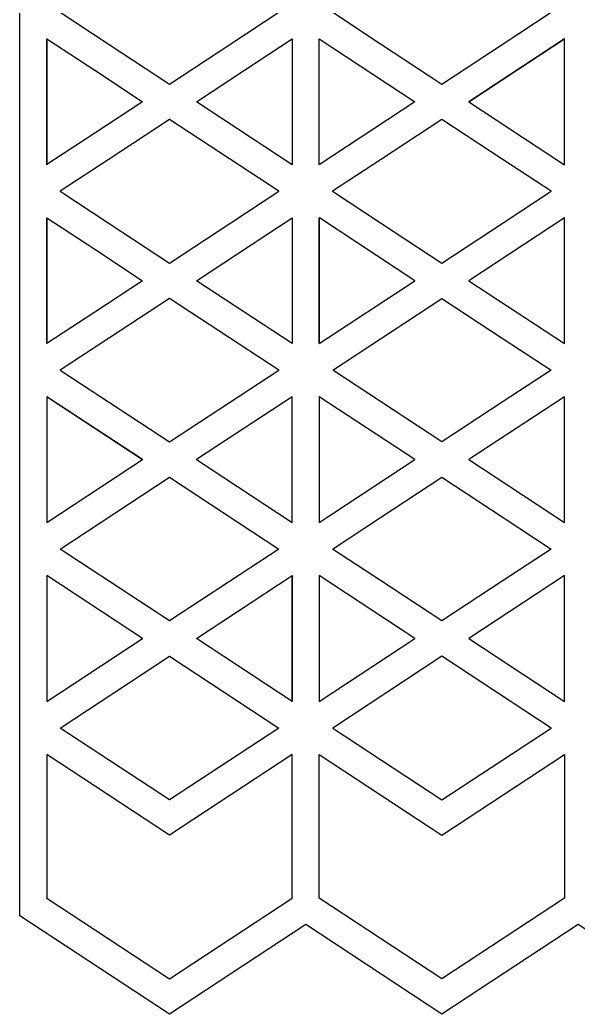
# Model space of a CAD drawing. Header units: centimetres. Extents: x -127 to 127, y -127 to 127.
# Drawn here: x -127.3 to -90, y -126.7 to -60.3 of the extents above; entities that cross this region are included whole.
import ezdxf

# ---------------------------------------------------------------- set-up
doc = ezdxf.new("R2010")
doc.units = ezdxf.units.CM
doc.header["$MEASUREMENT"] = 0
doc.layers.add('layer 1', color=7, linetype='Continuous')

msp = doc.modelspace()

# ---------------------------------------------------------------- linework, layer by layer
at = {"layer": 'layer 1', "color": 114}
for points, knots in [([(-53.56525, -120.75781), (-53.56525, -120.75781), (-49.46533, -123.45153), (-49.46533, -123.45153), (-49.46533, -123.45153), (-49.46533, -123.45153), (-44.46525, -126.73654), (-44.46525, -126.73654), (-44.46525, -126.73654), (-44.46525, -126.73654), (-39.46517, -123.45153), (-39.46517, -123.45153), (-39.46517, -123.45153), (-39.46517, -123.45153), (-34.46525, -120.16652), (-34.46525, -120.16652), (-34.46525, -120.16652), (-34.46525, -120.16652), (-34.46525, -113.59651), (-34.46525, -113.59651), (-34.46525, -113.59651), (-34.46525, -113.59651), (-34.46525, -107.02649), (-34.46525, -107.02649), (-34.46525, -107.02649), (-34.46525, -107.02649), (-34.46525, 120.16648), (-34.46525, 120.16648), (-34.46525, 120.16648), (-34.46525, 120.16648), (-44.46525, 126.7365), (-44.46525, 126.7365), (-44.46525, 126.7365), (-44.46525, 126.7365), (-49.46533, 123.45149), (-49.46533, 123.45149), (-49.46533, 123.45149), (-49.46533, 123.45149), (-53.56523, 120.75779), (-53.56523, 120.75779), (-53.56523, 120.75779), (-53.56523, 120.75779), (-62.66525, 126.73651), (-62.66525, 126.73651), (-62.66525, 126.73651), (-62.66525, 126.73651), (-71.76524, 120.7578), (-71.76524, 120.7578), (-71.76524, 120.7578), (-71.76524, 120.7578), (-80.86525, 126.73652), (-80.86525, 126.73652), (-80.86525, 126.73652), (-80.86525, 126.73652), (-89.96525, 120.75781), (-89.96525, 120.75781), (-89.96525, 120.75781), (-89.96525, 120.75781), (-99.06525, 126.73653), (-99.06525, 126.73653), (-99.06525, 126.73653), (-99.06525, 126.73653), (-108.16524, 120.75782), (-108.16524, 120.75782), (-108.16524, 120.75782), (-108.16524, 120.75782), (-117.26525, 126.73654), (-117.26525, 126.73654), (-117.26525, 126.73654), (-117.26525, 126.73654), (-127.26525, 120.16652), (-127.26525, 120.16652), (-127.26525, 120.16652), (-127.26525, 120.16652), (-127.26525, -120.16648), (-127.26525, -120.16648), (-127.26525, -120.16648), (-127.26525, -120.16648), (-117.26525, -126.7365), (-117.26525, -126.7365), (-117.26525, -126.7365), (-117.26525, -126.7365), (-108.16524, -120.75779), (-108.16524, -120.75779), (-108.16524, -120.75779), (-108.16524, -120.75779), (-99.06525, -126.73651), (-99.06525, -126.73651), (-99.06525, -126.73651), (-99.06525, -126.73651), (-89.96524, -120.7578), (-89.96524, -120.7578), (-89.96524, -120.7578), (-89.96524, -120.7578), (-80.86525, -126.73652), (-80.86525, -126.73652), (-80.86525, -126.73652), (-80.86525, -126.73652), (-71.76524, -120.75781), (-71.76524, -120.75781), (-71.76524, -120.75781), (-71.76524, -120.75781), (-67.66533, -123.45152), (-67.66533, -123.45152), (-67.66533, -123.45152), (-67.66533, -123.45152), (-62.66525, -126.73653), (-62.66525, -126.73653), (-62.66525, -126.73653), (-62.66525, -126.73653), (-57.66517, -123.45152), (-57.66517, -123.45152), (-57.66517, -123.45152), (-57.66517, -123.45152), (-53.56527, -120.75783), (-53.56527, -120.75783), (-53.56527, -120.75783), (-53.56527, -120.75783), (-53.56525, -120.75781), (-53.56525, -120.75781)], [0, 0, 0, 0, 0.03225806, 0.03225806, 0.03225806, 0.03225806, 0.06451613, 0.06451613, 0.06451613, 0.06451613, 0.09677419, 0.09677419, 0.09677419, 0.09677419, 0.12903226, 0.12903226, 0.12903226, 0.12903226, 0.16129032, 0.16129032, 0.16129032, 0.16129032, 0.19354839, 0.19354839, 0.19354839, 0.19354839, 0.22580645, 0.22580645, 0.22580645, 0.22580645, 0.25806452, 0.25806452, 0.25806452, 0.25806452, 0.29032258, 0.29032258, 0.29032258, 0.29032258, 0.32258065, 0.32258065, 0.32258065, 0.32258065, 0.35483871, 0.35483871, 0.35483871, 0.35483871, 0.38709677, 0.38709677, 0.38709677, 0.38709677, 0.41935484, 0.41935484, 0.41935484, 0.41935484, 0.4516129, 0.4516129, 0.4516129, 0.4516129, 0.48387097, 0.48387097, 0.48387097, 0.48387097, 0.51612903, 0.51612903, 0.51612903, 0.51612903, 0.5483871, 0.5483871, 0.5483871, 0.5483871, 0.58064516, 0.58064516, 0.58064516, 0.58064516, 0.61290323, 0.61290323, 0.61290323, 0.61290323, 0.64516129, 0.64516129, 0.64516129, 0.64516129, 0.67741935, 0.67741935, 0.67741935, 0.67741935, 0.70967742, 0.70967742, 0.70967742, 0.70967742, 0.74193548, 0.74193548, 0.74193548, 0.74193548, 0.77419355, 0.77419355, 0.77419355, 0.77419355, 0.80645161, 0.80645161, 0.80645161, 0.80645161, 0.83870968, 0.83870968, 0.83870968, 0.83870968, 0.87096774, 0.87096774, 0.87096774, 0.87096774, 0.90322581, 0.90322581, 0.90322581, 0.90322581, 0.93548387, 0.93548387, 0.93548387, 0.93548387, 1, 1, 1, 1]), ([(-124.56388, -59.78712), (-124.56388, -59.78712), (-121.36532, -57.68562), (-121.36532, -57.68562), (-121.36532, -57.68562), (-121.36532, -57.68562), (-117.26525, -54.99192), (-117.26525, -54.99192), (-117.26525, -54.99192), (-117.26525, -54.99192), (-113.16518, -57.68562), (-113.16518, -57.68562), (-113.16518, -57.68562), (-113.16518, -57.68562), (-109.96661, -59.78712), (-109.96661, -59.78712), (-109.96661, -59.78712), (-109.96661, -59.78712), (-113.16518, -61.88864), (-113.16518, -61.88864), (-113.16518, -61.88864), (-113.16518, -61.88864), (-117.26525, -64.58234), (-117.26525, -64.58234), (-117.26525, -64.58234), (-117.26525, -64.58234), (-121.36532, -61.88864), (-121.36532, -61.88864), (-121.36532, -61.88864), (-121.36532, -61.88864), (-124.56388, -59.78712), (-124.56388, -59.78712)], [0, 0, 0, 0, 0.11111111, 0.11111111, 0.11111111, 0.11111111, 0.22222222, 0.22222222, 0.22222222, 0.22222222, 0.33333333, 0.33333333, 0.33333333, 0.33333333, 0.44444444, 0.44444444, 0.44444444, 0.44444444, 0.55555556, 0.55555556, 0.55555556, 0.55555556, 0.66666667, 0.66666667, 0.66666667, 0.66666667, 0.77777778, 0.77777778, 0.77777778, 0.77777778, 1, 1, 1, 1]), ([(-106.36389, -59.78714), (-106.36389, -59.78714), (-103.16532, -57.68563), (-103.16532, -57.68563), (-103.16532, -57.68563), (-103.16532, -57.68563), (-99.06525, -54.99193), (-99.06525, -54.99193), (-99.06525, -54.99193), (-99.06525, -54.99193), (-94.96518, -57.68563), (-94.96518, -57.68563), (-94.96518, -57.68563), (-94.96518, -57.68563), (-91.76659, -59.78713), (-91.76659, -59.78713), (-91.76659, -59.78713), (-91.76659, -59.78713), (-94.96518, -61.88865), (-94.96518, -61.88865), (-94.96518, -61.88865), (-94.96518, -61.88865), (-99.06525, -64.58235), (-99.06525, -64.58235), (-99.06525, -64.58235), (-99.06525, -64.58235), (-103.16532, -61.88865), (-103.16532, -61.88865), (-103.16532, -61.88865), (-103.16532, -61.88865), (-106.36389, -59.78714), (-106.36389, -59.78714)], [0, 0, 0, 0, 0.11111111, 0.11111111, 0.11111111, 0.11111111, 0.22222222, 0.22222222, 0.22222222, 0.22222222, 0.33333333, 0.33333333, 0.33333333, 0.33333333, 0.44444444, 0.44444444, 0.44444444, 0.44444444, 0.55555556, 0.55555556, 0.55555556, 0.55555556, 0.66666667, 0.66666667, 0.66666667, 0.66666667, 0.77777778, 0.77777778, 0.77777778, 0.77777778, 1, 1, 1, 1]), ([(-125.46525, -69.96973), (-125.46525, -69.96973), (-125.45526, -69.96317), (-125.45526, -69.96317), (-125.45526, -69.96317), (-125.45526, -69.96317), (-122.26533, -67.86735), (-122.26533, -67.86735), (-122.26533, -67.86735), (-122.26533, -67.86735), (-119.06526, -65.76494), (-119.06526, -65.76494), (-119.06526, -65.76494), (-119.06526, -65.76494), (-122.26533, -63.66254), (-122.26533, -63.66254), (-122.26533, -63.66254), (-122.26533, -63.66254), (-125.46524, -61.56014), (-125.46524, -61.56014), (-125.46524, -61.56014), (-125.46524, -61.56014), (-125.46525, -69.96973), (-125.46525, -69.96973)], [0, 0, 0, 0, 0.14285714, 0.14285714, 0.14285714, 0.14285714, 0.28571429, 0.28571429, 0.28571429, 0.28571429, 0.42857143, 0.42857143, 0.42857143, 0.42857143, 0.57142857, 0.57142857, 0.57142857, 0.57142857, 0.71428571, 0.71428571, 0.71428571, 0.71428571, 1, 1, 1, 1]), ([(-125.46525, -69.96974), (-125.46525, -69.96974), (-125.46525, -65.76675), (-125.46525, -65.76675), (-125.46525, -65.76675), (-125.46525, -65.76675), (-125.46525, -61.56015), (-125.46525, -61.56015), (-125.46525, -61.56015), (-125.46525, -61.56015), (-125.46525, -69.96974), (-125.46525, -69.96974)], [0, 0, 0, 0, 0.25, 0.25, 0.25, 0.25, 0.5, 0.5, 0.5, 0.5, 1, 1, 1, 1]), ([(-115.46522, -65.76495), (-115.46522, -65.76495), (-109.06525, -69.96973), (-109.06525, -69.96973), (-109.06525, -69.96973), (-109.06525, -69.96973), (-109.06525, -61.56015), (-109.06525, -61.56015), (-109.06525, -61.56015), (-109.06525, -61.56015), (-112.26517, -63.66254), (-112.26517, -63.66254), (-112.26517, -63.66254), (-112.26517, -63.66254), (-115.46522, -65.76495), (-115.46522, -65.76495)], [0, 0, 0, 0, 0.2, 0.2, 0.2, 0.2, 0.4, 0.4, 0.4, 0.4, 0.6, 0.6, 0.6, 0.6, 1, 1, 1, 1]), ([(-107.26525, -61.56015), (-107.26525, -61.56015), (-107.26525, -69.96975), (-107.26525, -69.96975), (-107.26525, -69.96975), (-107.26525, -69.96975), (-100.86527, -65.76494), (-100.86527, -65.76494), (-100.86527, -65.76494), (-100.86527, -65.76494), (-107.26525, -61.56015), (-107.26525, -61.56015)], [0, 0, 0, 0, 0.25, 0.25, 0.25, 0.25, 0.5, 0.5, 0.5, 0.5, 1, 1, 1, 1]), ([(-90.86525, -61.56016), (-90.86525, -61.56016), (-94.06517, -63.66255), (-94.06517, -63.66255), (-94.06517, -63.66255), (-94.06517, -63.66255), (-97.26523, -65.76495), (-97.26523, -65.76495), (-97.26523, -65.76495), (-97.26523, -65.76495), (-90.86525, -61.56016), (-90.86525, -61.56016)], [0, 0, 0, 0, 0.25, 0.25, 0.25, 0.25, 0.5, 0.5, 0.5, 0.5, 1, 1, 1, 1]), ([(-90.86525, -61.56016), (-90.86525, -61.56016), (-90.86525, -61.56672), (-90.86525, -61.56672), (-90.86525, -61.56672), (-90.86525, -61.56672), (-90.86524, -69.96973), (-90.86524, -69.96973), (-90.86524, -69.96973), (-90.86524, -69.96973), (-97.2652, -65.76494), (-97.2652, -65.76494), (-97.2652, -65.76494), (-97.2652, -65.76494), (-90.86525, -61.56016), (-90.86525, -61.56016)], [0, 0, 0, 0, 0.2, 0.2, 0.2, 0.2, 0.4, 0.4, 0.4, 0.4, 0.6, 0.6, 0.6, 0.6, 1, 1, 1, 1]), ([(-124.56663, -71.74455), (-124.56663, -71.74455), (-121.36532, -69.64125), (-121.36532, -69.64125), (-121.36532, -69.64125), (-121.36532, -69.64125), (-117.26525, -66.94755), (-117.26525, -66.94755), (-117.26525, -66.94755), (-117.26525, -66.94755), (-109.96386, -71.74456), (-109.96386, -71.74456), (-109.96386, -71.74456), (-109.96386, -71.74456), (-113.16518, -73.84787), (-113.16518, -73.84787), (-113.16518, -73.84787), (-113.16518, -73.84787), (-117.26525, -76.54157), (-117.26525, -76.54157), (-117.26525, -76.54157), (-117.26525, -76.54157), (-121.36532, -73.84787), (-121.36532, -73.84787), (-121.36532, -73.84787), (-121.36532, -73.84787), (-124.56663, -71.74455), (-124.56663, -71.74455)], [0, 0, 0, 0, 0.125, 0.125, 0.125, 0.125, 0.25, 0.25, 0.25, 0.25, 0.375, 0.375, 0.375, 0.375, 0.5, 0.5, 0.5, 0.5, 0.625, 0.625, 0.625, 0.625, 0.75, 0.75, 0.75, 0.75, 1, 1, 1, 1]), ([(-106.36663, -71.74456), (-106.36663, -71.74456), (-103.16532, -69.64126), (-103.16532, -69.64126), (-103.16532, -69.64126), (-103.16532, -69.64126), (-99.06525, -66.94756), (-99.06525, -66.94756), (-99.06525, -66.94756), (-99.06525, -66.94756), (-94.96518, -69.64126), (-94.96518, -69.64126), (-94.96518, -69.64126), (-94.96518, -69.64126), (-91.76386, -71.74457), (-91.76386, -71.74457), (-91.76386, -71.74457), (-91.76386, -71.74457), (-94.96518, -73.84788), (-94.96518, -73.84788), (-94.96518, -73.84788), (-94.96518, -73.84788), (-99.06525, -76.54158), (-99.06525, -76.54158), (-99.06525, -76.54158), (-99.06525, -76.54158), (-103.16532, -73.84788), (-103.16532, -73.84788), (-103.16532, -73.84788), (-103.16532, -73.84788), (-106.36663, -71.74456), (-106.36663, -71.74456)], [0, 0, 0, 0, 0.11111111, 0.11111111, 0.11111111, 0.11111111, 0.22222222, 0.22222222, 0.22222222, 0.22222222, 0.33333333, 0.33333333, 0.33333333, 0.33333333, 0.44444444, 0.44444444, 0.44444444, 0.44444444, 0.55555556, 0.55555556, 0.55555556, 0.55555556, 0.66666667, 0.66666667, 0.66666667, 0.66666667, 0.77777778, 0.77777778, 0.77777778, 0.77777778, 1, 1, 1, 1]), ([(-125.46526, -81.92897), (-125.46526, -81.92897), (-125.46525, -81.92896), (-125.46525, -81.92896), (-125.46525, -81.92896), (-125.46525, -81.92896), (-125.45527, -81.92241), (-125.45527, -81.92241), (-125.45527, -81.92241), (-125.45527, -81.92241), (-125.45526, -81.9224), (-125.45526, -81.9224), (-125.45526, -81.9224), (-125.45526, -81.9224), (-122.26533, -79.82658), (-122.26533, -79.82658), (-122.26533, -79.82658), (-122.26533, -79.82658), (-119.06527, -77.72416), (-119.06527, -77.72416), (-119.06527, -77.72416), (-119.06527, -77.72416), (-122.26533, -75.62177), (-122.26533, -75.62177), (-122.26533, -75.62177), (-122.26533, -75.62177), (-125.46525, -73.51937), (-125.46525, -73.51937), (-125.46525, -73.51937), (-125.46525, -73.51937), (-125.46526, -81.92897), (-125.46526, -81.92897)], [0, 0, 0, 0, 0.11111111, 0.11111111, 0.11111111, 0.11111111, 0.22222222, 0.22222222, 0.22222222, 0.22222222, 0.33333333, 0.33333333, 0.33333333, 0.33333333, 0.44444444, 0.44444444, 0.44444444, 0.44444444, 0.55555556, 0.55555556, 0.55555556, 0.55555556, 0.66666667, 0.66666667, 0.66666667, 0.66666667, 0.77777778, 0.77777778, 0.77777778, 0.77777778, 1, 1, 1, 1]), ([(-125.46525, -81.92897), (-125.46525, -81.92897), (-125.46525, -81.92896), (-125.46525, -81.92896), (-125.46525, -81.92896), (-125.46525, -81.92896), (-125.46525, -77.72237), (-125.46525, -77.72237), (-125.46525, -77.72237), (-125.46525, -77.72237), (-125.46525, -73.51938), (-125.46525, -73.51938), (-125.46525, -73.51938), (-125.46525, -73.51938), (-125.46525, -81.92897), (-125.46525, -81.92897)], [0, 0, 0, 0, 0.2, 0.2, 0.2, 0.2, 0.4, 0.4, 0.4, 0.4, 0.6, 0.6, 0.6, 0.6, 1, 1, 1, 1]), ([(-115.46522, -77.72417), (-115.46522, -77.72417), (-109.06525, -81.92896), (-109.06525, -81.92896), (-109.06525, -81.92896), (-109.06525, -81.92896), (-109.06525, -73.51937), (-109.06525, -73.51937), (-109.06525, -73.51937), (-109.06525, -73.51937), (-115.46522, -77.72417), (-115.46522, -77.72417)], [0, 0, 0, 0, 0.25, 0.25, 0.25, 0.25, 0.5, 0.5, 0.5, 0.5, 1, 1, 1, 1]), ([(-107.26525, -73.51938), (-107.26525, -73.51938), (-107.26523, -73.51939), (-107.26523, -73.51939), (-107.26523, -73.51939), (-107.26523, -73.51939), (-107.25526, -73.52594), (-107.25526, -73.52594), (-107.25526, -73.52594), (-107.25526, -73.52594), (-100.86528, -77.72419), (-100.86528, -77.72419), (-100.86528, -77.72419), (-100.86528, -77.72419), (-107.26526, -81.92898), (-107.26526, -81.92898), (-107.26526, -81.92898), (-107.26526, -81.92898), (-107.26525, -73.51938), (-107.26525, -73.51938)], [0, 0, 0, 0, 0.16666667, 0.16666667, 0.16666667, 0.16666667, 0.33333333, 0.33333333, 0.33333333, 0.33333333, 0.5, 0.5, 0.5, 0.5, 0.66666667, 0.66666667, 0.66666667, 0.66666667, 1, 1, 1, 1]), ([(-107.26525, -73.51939), (-107.26525, -73.51939), (-107.26525, -81.92058), (-107.26525, -81.92058), (-107.26525, -81.92058), (-107.26525, -81.92058), (-107.26525, -81.92897), (-107.26525, -81.92897), (-107.26525, -81.92897), (-107.26525, -81.92897), (-107.26525, -73.51939), (-107.26525, -73.51939)], [0, 0, 0, 0, 0.25, 0.25, 0.25, 0.25, 0.5, 0.5, 0.5, 0.5, 1, 1, 1, 1]), ([(-97.26521, -77.72417), (-97.26521, -77.72417), (-90.86526, -73.51939), (-90.86526, -73.51939), (-90.86526, -73.51939), (-90.86526, -73.51939), (-90.86524, -81.92896), (-90.86524, -81.92896), (-90.86524, -81.92896), (-90.86524, -81.92896), (-97.26521, -77.72417), (-97.26521, -77.72417)], [0, 0, 0, 0, 0.25, 0.25, 0.25, 0.25, 0.5, 0.5, 0.5, 0.5, 1, 1, 1, 1]), ([(-109.9666, -83.70198), (-109.9666, -83.70198), (-117.26525, -88.4972), (-117.26525, -88.4972), (-117.26525, -88.4972), (-117.26525, -88.4972), (-124.5639, -83.70199), (-124.5639, -83.70199), (-124.5639, -83.70199), (-124.5639, -83.70199), (-117.26525, -78.90678), (-117.26525, -78.90678), (-117.26525, -78.90678), (-117.26525, -78.90678), (-109.9666, -83.70198), (-109.9666, -83.70198)], [0, 0, 0, 0, 0.2, 0.2, 0.2, 0.2, 0.4, 0.4, 0.4, 0.4, 0.6, 0.6, 0.6, 0.6, 1, 1, 1, 1]), ([(-106.3639, -83.702), (-106.3639, -83.702), (-103.16532, -85.80351), (-103.16532, -85.80351), (-103.16532, -85.80351), (-103.16532, -85.80351), (-99.06525, -88.49721), (-99.06525, -88.49721), (-99.06525, -88.49721), (-99.06525, -88.49721), (-94.96518, -85.80351), (-94.96518, -85.80351), (-94.96518, -85.80351), (-94.96518, -85.80351), (-91.7666, -83.70199), (-91.7666, -83.70199), (-91.7666, -83.70199), (-91.7666, -83.70199), (-94.96518, -81.60049), (-94.96518, -81.60049), (-94.96518, -81.60049), (-94.96518, -81.60049), (-99.06525, -78.90679), (-99.06525, -78.90679), (-99.06525, -78.90679), (-99.06525, -78.90679), (-103.16532, -81.60049), (-103.16532, -81.60049), (-103.16532, -81.60049), (-103.16532, -81.60049), (-106.3639, -83.702), (-106.3639, -83.702)], [0, 0, 0, 0, 0.11111111, 0.11111111, 0.11111111, 0.11111111, 0.22222222, 0.22222222, 0.22222222, 0.22222222, 0.33333333, 0.33333333, 0.33333333, 0.33333333, 0.44444444, 0.44444444, 0.44444444, 0.44444444, 0.55555556, 0.55555556, 0.55555556, 0.55555556, 0.66666667, 0.66666667, 0.66666667, 0.66666667, 0.77777778, 0.77777778, 0.77777778, 0.77777778, 1, 1, 1, 1]), ([(-119.06528, -89.6798), (-119.06528, -89.6798), (-125.46525, -93.88459), (-125.46525, -93.88459), (-125.46525, -93.88459), (-125.46525, -93.88459), (-125.46525, -85.47501), (-125.46525, -85.47501), (-125.46525, -85.47501), (-125.46525, -85.47501), (-119.06528, -89.6798), (-119.06528, -89.6798)], [0, 0, 0, 0, 0.25, 0.25, 0.25, 0.25, 0.5, 0.5, 0.5, 0.5, 1, 1, 1, 1]), ([(-119.06528, -89.67979), (-119.06528, -89.67979), (-125.44518, -85.48817), (-125.44518, -85.48817), (-125.44518, -85.48817), (-125.44518, -85.48817), (-125.4491, -85.4856), (-125.4491, -85.4856), (-125.4491, -85.4856), (-125.4491, -85.4856), (-125.46524, -85.475), (-125.46524, -85.475), (-125.46524, -85.475), (-125.46524, -85.475), (-119.06528, -89.67979), (-119.06528, -89.67979)], [0, 0, 0, 0, 0.2, 0.2, 0.2, 0.2, 0.4, 0.4, 0.4, 0.4, 0.6, 0.6, 0.6, 0.6, 1, 1, 1, 1]), ([(-115.4652, -89.6798), (-115.4652, -89.6798), (-109.06525, -85.47501), (-109.06525, -85.47501), (-109.06525, -85.47501), (-109.06525, -85.47501), (-109.06525, -93.88459), (-109.06525, -93.88459), (-109.06525, -93.88459), (-109.06525, -93.88459), (-115.4652, -89.6798), (-115.4652, -89.6798)], [0, 0, 0, 0, 0.25, 0.25, 0.25, 0.25, 0.5, 0.5, 0.5, 0.5, 1, 1, 1, 1]), ([(-107.26525, -85.47503), (-107.26525, -85.47503), (-100.86527, -89.67981), (-100.86527, -89.67981), (-100.86527, -89.67981), (-100.86527, -89.67981), (-107.26525, -93.8846), (-107.26525, -93.8846), (-107.26525, -93.8846), (-107.26525, -93.8846), (-107.26525, -85.47503), (-107.26525, -85.47503)], [0, 0, 0, 0, 0.25, 0.25, 0.25, 0.25, 0.5, 0.5, 0.5, 0.5, 1, 1, 1, 1]), ([(-97.26521, -89.6798), (-97.26521, -89.6798), (-90.86525, -85.47503), (-90.86525, -85.47503), (-90.86525, -85.47503), (-90.86525, -85.47503), (-90.86525, -93.88459), (-90.86525, -93.88459), (-90.86525, -93.88459), (-90.86525, -93.88459), (-97.26521, -89.6798), (-97.26521, -89.6798)], [0, 0, 0, 0, 0.25, 0.25, 0.25, 0.25, 0.5, 0.5, 0.5, 0.5, 1, 1, 1, 1]), ([(-124.56664, -95.65941), (-124.56664, -95.65941), (-117.26525, -100.45643), (-117.26525, -100.45643), (-117.26525, -100.45643), (-117.26525, -100.45643), (-109.96386, -95.65941), (-109.96386, -95.65941), (-109.96386, -95.65941), (-109.96386, -95.65941), (-117.26525, -90.86241), (-117.26525, -90.86241), (-117.26525, -90.86241), (-117.26525, -90.86241), (-124.56664, -95.65941), (-124.56664, -95.65941)], [0, 0, 0, 0, 0.2, 0.2, 0.2, 0.2, 0.4, 0.4, 0.4, 0.4, 0.6, 0.6, 0.6, 0.6, 1, 1, 1, 1]), ([(-106.36664, -95.65943), (-106.36664, -95.65943), (-103.16532, -97.76274), (-103.16532, -97.76274), (-103.16532, -97.76274), (-103.16532, -97.76274), (-99.06525, -100.45644), (-99.06525, -100.45644), (-99.06525, -100.45644), (-99.06525, -100.45644), (-94.96518, -97.76274), (-94.96518, -97.76274), (-94.96518, -97.76274), (-94.96518, -97.76274), (-91.76386, -95.65942), (-91.76386, -95.65942), (-91.76386, -95.65942), (-91.76386, -95.65942), (-94.96518, -93.55612), (-94.96518, -93.55612), (-94.96518, -93.55612), (-94.96518, -93.55612), (-99.06525, -90.86242), (-99.06525, -90.86242), (-99.06525, -90.86242), (-99.06525, -90.86242), (-103.16532, -93.55612), (-103.16532, -93.55612), (-103.16532, -93.55612), (-103.16532, -93.55612), (-106.36664, -95.65943), (-106.36664, -95.65943)], [0, 0, 0, 0, 0.11111111, 0.11111111, 0.11111111, 0.11111111, 0.22222222, 0.22222222, 0.22222222, 0.22222222, 0.33333333, 0.33333333, 0.33333333, 0.33333333, 0.44444444, 0.44444444, 0.44444444, 0.44444444, 0.55555556, 0.55555556, 0.55555556, 0.55555556, 0.66666667, 0.66666667, 0.66666667, 0.66666667, 0.77777778, 0.77777778, 0.77777778, 0.77777778, 1, 1, 1, 1]), ([(-125.46525, -97.43424), (-125.46525, -97.43424), (-119.06528, -101.63904), (-119.06528, -101.63904), (-119.06528, -101.63904), (-119.06528, -101.63904), (-125.46525, -105.84382), (-125.46525, -105.84382), (-125.46525, -105.84382), (-125.46525, -105.84382), (-125.46525, -97.43424), (-125.46525, -97.43424)], [0, 0, 0, 0, 0.25, 0.25, 0.25, 0.25, 0.5, 0.5, 0.5, 0.5, 1, 1, 1, 1]), ([(-109.06525, -97.43425), (-109.06525, -97.43425), (-115.46521, -101.63902), (-115.46521, -101.63902), (-115.46521, -101.63902), (-115.46521, -101.63902), (-109.06525, -105.84381), (-109.06525, -105.84381), (-109.06525, -105.84381), (-109.06525, -105.84381), (-109.06524, -105.84382), (-109.06524, -105.84382), (-109.06524, -105.84382), (-109.06524, -105.84382), (-109.06525, -97.43425), (-109.06525, -97.43425)], [0, 0, 0, 0, 0.2, 0.2, 0.2, 0.2, 0.4, 0.4, 0.4, 0.4, 0.6, 0.6, 0.6, 0.6, 1, 1, 1, 1]), ([(-109.06525, -97.43424), (-109.06525, -97.43424), (-109.06525, -97.43425), (-109.06525, -97.43425), (-109.06525, -97.43425), (-109.06525, -97.43425), (-109.06525, -105.84381), (-109.06525, -105.84381), (-109.06525, -105.84381), (-109.06525, -105.84381), (-109.06525, -105.84383), (-109.06525, -105.84383), (-109.06525, -105.84383), (-109.06525, -105.84383), (-109.06525, -97.43424), (-109.06525, -97.43424)], [0, 0, 0, 0, 0.2, 0.2, 0.2, 0.2, 0.4, 0.4, 0.4, 0.4, 0.6, 0.6, 0.6, 0.6, 1, 1, 1, 1]), ([(-107.26525, -97.43426), (-107.26525, -97.43426), (-100.86528, -101.63904), (-100.86528, -101.63904), (-100.86528, -101.63904), (-100.86528, -101.63904), (-107.26525, -105.84384), (-107.26525, -105.84384), (-107.26525, -105.84384), (-107.26525, -105.84384), (-107.26525, -97.43426), (-107.26525, -97.43426)], [0, 0, 0, 0, 0.25, 0.25, 0.25, 0.25, 0.5, 0.5, 0.5, 0.5, 1, 1, 1, 1]), ([(-97.26521, -101.63903), (-97.26521, -101.63903), (-90.86525, -97.43425), (-90.86525, -97.43425), (-90.86525, -97.43425), (-90.86525, -97.43425), (-90.86524, -105.84383), (-90.86524, -105.84383), (-90.86524, -105.84383), (-90.86524, -105.84383), (-97.26521, -101.63903), (-97.26521, -101.63903)], [0, 0, 0, 0, 0.25, 0.25, 0.25, 0.25, 0.5, 0.5, 0.5, 0.5, 1, 1, 1, 1]), ([(-124.5639, -107.61685), (-124.5639, -107.61685), (-117.26525, -112.41206), (-117.26525, -112.41206), (-117.26525, -112.41206), (-117.26525, -112.41206), (-109.96659, -107.61685), (-109.96659, -107.61685), (-109.96659, -107.61685), (-109.96659, -107.61685), (-117.26525, -102.82164), (-117.26525, -102.82164), (-117.26525, -102.82164), (-117.26525, -102.82164), (-124.5639, -107.61685), (-124.5639, -107.61685)], [0, 0, 0, 0, 0.2, 0.2, 0.2, 0.2, 0.4, 0.4, 0.4, 0.4, 0.6, 0.6, 0.6, 0.6, 1, 1, 1, 1]), ([(-106.36388, -107.61685), (-106.36388, -107.61685), (-99.06525, -102.82165), (-99.06525, -102.82165), (-99.06525, -102.82165), (-99.06525, -102.82165), (-91.7666, -107.61686), (-91.7666, -107.61686), (-91.7666, -107.61686), (-91.7666, -107.61686), (-99.06525, -112.41207), (-99.06525, -112.41207), (-99.06525, -112.41207), (-99.06525, -112.41207), (-106.36388, -107.61685), (-106.36388, -107.61685)], [0, 0, 0, 0, 0.2, 0.2, 0.2, 0.2, 0.4, 0.4, 0.4, 0.4, 0.6, 0.6, 0.6, 0.6, 1, 1, 1, 1]), ([(-109.06525, -109.38987), (-109.06525, -109.38987), (-109.06525, -118.98388), (-109.06525, -118.98388), (-109.06525, -118.98388), (-109.06525, -118.98388), (-117.26525, -124.37129), (-117.26525, -124.37129), (-117.26525, -124.37129), (-117.26525, -124.37129), (-125.46525, -118.98388), (-125.46525, -118.98388), (-125.46525, -118.98388), (-125.46525, -118.98388), (-125.46524, -109.38986), (-125.46524, -109.38986), (-125.46524, -109.38986), (-125.46524, -109.38986), (-117.26525, -114.77727), (-117.26525, -114.77727), (-117.26525, -114.77727), (-117.26525, -114.77727), (-109.06525, -109.38987), (-109.06525, -109.38987)], [0, 0, 0, 0, 0.14285714, 0.14285714, 0.14285714, 0.14285714, 0.28571429, 0.28571429, 0.28571429, 0.28571429, 0.42857143, 0.42857143, 0.42857143, 0.42857143, 0.57142857, 0.57142857, 0.57142857, 0.57142857, 0.71428571, 0.71428571, 0.71428571, 0.71428571, 1, 1, 1, 1]), ([(-107.26524, -109.38988), (-107.26524, -109.38988), (-107.26525, -118.98389), (-107.26525, -118.98389), (-107.26525, -118.98389), (-107.26525, -118.98389), (-103.16532, -121.6776), (-103.16532, -121.6776), (-103.16532, -121.6776), (-103.16532, -121.6776), (-99.06525, -124.3713), (-99.06525, -124.3713), (-99.06525, -124.3713), (-99.06525, -124.3713), (-94.96518, -121.6776), (-94.96518, -121.6776), (-94.96518, -121.6776), (-94.96518, -121.6776), (-90.86525, -118.98389), (-90.86525, -118.98389), (-90.86525, -118.98389), (-90.86525, -118.98389), (-90.86525, -109.38988), (-90.86525, -109.38988), (-90.86525, -109.38988), (-90.86525, -109.38988), (-99.06525, -114.77728), (-99.06525, -114.77728), (-99.06525, -114.77728), (-99.06525, -114.77728), (-107.26524, -109.38988), (-107.26524, -109.38988)], [0, 0, 0, 0, 0.11111111, 0.11111111, 0.11111111, 0.11111111, 0.22222222, 0.22222222, 0.22222222, 0.22222222, 0.33333333, 0.33333333, 0.33333333, 0.33333333, 0.44444444, 0.44444444, 0.44444444, 0.44444444, 0.55555556, 0.55555556, 0.55555556, 0.55555556, 0.66666667, 0.66666667, 0.66666667, 0.66666667, 0.77777778, 0.77777778, 0.77777778, 0.77777778, 1, 1, 1, 1])]:
    msp.add_open_spline(points, degree=3, knots=knots, dxfattribs=at)
at = {"layer": 'layer 1', "color": 250, "lineweight": 9}
for points, knots in [([(-53.56525, -120.75781), (-53.56525, -120.75781), (-49.46533, -123.45153), (-49.46533, -123.45153), (-49.46533, -123.45153), (-49.46533, -123.45153), (-44.46525, -126.73654), (-44.46525, -126.73654), (-44.46525, -126.73654), (-44.46525, -126.73654), (-39.46517, -123.45153), (-39.46517, -123.45153), (-39.46517, -123.45153), (-39.46517, -123.45153), (-34.46525, -120.16652), (-34.46525, -120.16652), (-34.46525, -120.16652), (-34.46525, -120.16652), (-34.46525, -113.59651), (-34.46525, -113.59651), (-34.46525, -113.59651), (-34.46525, -113.59651), (-34.46525, -107.02649), (-34.46525, -107.02649), (-34.46525, -107.02649), (-34.46525, -107.02649), (-34.46525, 120.16648), (-34.46525, 120.16648), (-34.46525, 120.16648), (-34.46525, 120.16648), (-44.46525, 126.7365), (-44.46525, 126.7365), (-44.46525, 126.7365), (-44.46525, 126.7365), (-49.46533, 123.45149), (-49.46533, 123.45149), (-49.46533, 123.45149), (-49.46533, 123.45149), (-53.56523, 120.75779), (-53.56523, 120.75779), (-53.56523, 120.75779), (-53.56523, 120.75779), (-62.66525, 126.73651), (-62.66525, 126.73651), (-62.66525, 126.73651), (-62.66525, 126.73651), (-71.76524, 120.7578), (-71.76524, 120.7578), (-71.76524, 120.7578), (-71.76524, 120.7578), (-80.86525, 126.73652), (-80.86525, 126.73652), (-80.86525, 126.73652), (-80.86525, 126.73652), (-89.96525, 120.75781), (-89.96525, 120.75781), (-89.96525, 120.75781), (-89.96525, 120.75781), (-99.06525, 126.73653), (-99.06525, 126.73653), (-99.06525, 126.73653), (-99.06525, 126.73653), (-108.16524, 120.75782), (-108.16524, 120.75782), (-108.16524, 120.75782), (-108.16524, 120.75782), (-117.26525, 126.73654), (-117.26525, 126.73654), (-117.26525, 126.73654), (-117.26525, 126.73654), (-127.26525, 120.16652), (-127.26525, 120.16652), (-127.26525, 120.16652), (-127.26525, 120.16652), (-127.26525, -120.16648), (-127.26525, -120.16648), (-127.26525, -120.16648), (-127.26525, -120.16648), (-117.26525, -126.7365), (-117.26525, -126.7365), (-117.26525, -126.7365), (-117.26525, -126.7365), (-108.16524, -120.75779), (-108.16524, -120.75779), (-108.16524, -120.75779), (-108.16524, -120.75779), (-99.06525, -126.73651), (-99.06525, -126.73651), (-99.06525, -126.73651), (-99.06525, -126.73651), (-89.96524, -120.7578), (-89.96524, -120.7578), (-89.96524, -120.7578), (-89.96524, -120.7578), (-80.86525, -126.73652), (-80.86525, -126.73652), (-80.86525, -126.73652), (-80.86525, -126.73652), (-71.76524, -120.75781), (-71.76524, -120.75781), (-71.76524, -120.75781), (-71.76524, -120.75781), (-67.66533, -123.45152), (-67.66533, -123.45152), (-67.66533, -123.45152), (-67.66533, -123.45152), (-62.66525, -126.73653), (-62.66525, -126.73653), (-62.66525, -126.73653), (-62.66525, -126.73653), (-57.66517, -123.45152), (-57.66517, -123.45152), (-57.66517, -123.45152), (-57.66517, -123.45152), (-53.56527, -120.75783), (-53.56527, -120.75783)], [0, 0, 0, 0, 0.03333333, 0.03333333, 0.03333333, 0.03333333, 0.06666667, 0.06666667, 0.06666667, 0.06666667, 0.1, 0.1, 0.1, 0.1, 0.13333333, 0.13333333, 0.13333333, 0.13333333, 0.16666667, 0.16666667, 0.16666667, 0.16666667, 0.2, 0.2, 0.2, 0.2, 0.23333333, 0.23333333, 0.23333333, 0.23333333, 0.26666667, 0.26666667, 0.26666667, 0.26666667, 0.3, 0.3, 0.3, 0.3, 0.33333333, 0.33333333, 0.33333333, 0.33333333, 0.36666667, 0.36666667, 0.36666667, 0.36666667, 0.4, 0.4, 0.4, 0.4, 0.43333333, 0.43333333, 0.43333333, 0.43333333, 0.46666667, 0.46666667, 0.46666667, 0.46666667, 0.5, 0.5, 0.5, 0.5, 0.53333333, 0.53333333, 0.53333333, 0.53333333, 0.56666667, 0.56666667, 0.56666667, 0.56666667, 0.6, 0.6, 0.6, 0.6, 0.63333333, 0.63333333, 0.63333333, 0.63333333, 0.66666667, 0.66666667, 0.66666667, 0.66666667, 0.7, 0.7, 0.7, 0.7, 0.73333333, 0.73333333, 0.73333333, 0.73333333, 0.76666667, 0.76666667, 0.76666667, 0.76666667, 0.8, 0.8, 0.8, 0.8, 0.83333333, 0.83333333, 0.83333333, 0.83333333, 0.86666667, 0.86666667, 0.86666667, 0.86666667, 0.9, 0.9, 0.9, 0.9, 0.93333333, 0.93333333, 0.93333333, 0.93333333, 1, 1, 1, 1]), ([(-124.56388, -59.78712), (-124.56388, -59.78712), (-121.36532, -57.68562), (-121.36532, -57.68562), (-121.36532, -57.68562), (-121.36532, -57.68562), (-117.26525, -54.99192), (-117.26525, -54.99192), (-117.26525, -54.99192), (-117.26525, -54.99192), (-113.16518, -57.68562), (-113.16518, -57.68562), (-113.16518, -57.68562), (-113.16518, -57.68562), (-109.96661, -59.78712), (-109.96661, -59.78712), (-109.96661, -59.78712), (-109.96661, -59.78712), (-113.16518, -61.88864), (-113.16518, -61.88864), (-113.16518, -61.88864), (-113.16518, -61.88864), (-117.26525, -64.58234), (-117.26525, -64.58234), (-117.26525, -64.58234), (-117.26525, -64.58234), (-121.36532, -61.88864), (-121.36532, -61.88864), (-121.36532, -61.88864), (-121.36532, -61.88864), (-124.56388, -59.78712), (-124.56388, -59.78712)], [0, 0, 0, 0, 0.11111111, 0.11111111, 0.11111111, 0.11111111, 0.22222222, 0.22222222, 0.22222222, 0.22222222, 0.33333333, 0.33333333, 0.33333333, 0.33333333, 0.44444444, 0.44444444, 0.44444444, 0.44444444, 0.55555556, 0.55555556, 0.55555556, 0.55555556, 0.66666667, 0.66666667, 0.66666667, 0.66666667, 0.77777778, 0.77777778, 0.77777778, 0.77777778, 1, 1, 1, 1]), ([(-106.36389, -59.78714), (-106.36389, -59.78714), (-103.16532, -57.68563), (-103.16532, -57.68563), (-103.16532, -57.68563), (-103.16532, -57.68563), (-99.06525, -54.99193), (-99.06525, -54.99193), (-99.06525, -54.99193), (-99.06525, -54.99193), (-94.96518, -57.68563), (-94.96518, -57.68563), (-94.96518, -57.68563), (-94.96518, -57.68563), (-91.76659, -59.78713), (-91.76659, -59.78713), (-91.76659, -59.78713), (-91.76659, -59.78713), (-94.96518, -61.88865), (-94.96518, -61.88865), (-94.96518, -61.88865), (-94.96518, -61.88865), (-99.06525, -64.58235), (-99.06525, -64.58235), (-99.06525, -64.58235), (-99.06525, -64.58235), (-103.16532, -61.88865), (-103.16532, -61.88865), (-103.16532, -61.88865), (-103.16532, -61.88865), (-106.36389, -59.78714), (-106.36389, -59.78714)], [0, 0, 0, 0, 0.11111111, 0.11111111, 0.11111111, 0.11111111, 0.22222222, 0.22222222, 0.22222222, 0.22222222, 0.33333333, 0.33333333, 0.33333333, 0.33333333, 0.44444444, 0.44444444, 0.44444444, 0.44444444, 0.55555556, 0.55555556, 0.55555556, 0.55555556, 0.66666667, 0.66666667, 0.66666667, 0.66666667, 0.77777778, 0.77777778, 0.77777778, 0.77777778, 1, 1, 1, 1]), ([(-125.46525, -69.96973), (-125.46525, -69.96973), (-125.45526, -69.96317), (-125.45526, -69.96317), (-125.45526, -69.96317), (-125.45526, -69.96317), (-122.26533, -67.86735), (-122.26533, -67.86735), (-122.26533, -67.86735), (-122.26533, -67.86735), (-119.06526, -65.76494), (-119.06526, -65.76494), (-119.06526, -65.76494), (-119.06526, -65.76494), (-122.26533, -63.66254), (-122.26533, -63.66254), (-122.26533, -63.66254), (-122.26533, -63.66254), (-125.46524, -61.56014), (-125.46524, -61.56014)], [0, 0, 0, 0, 0.16666667, 0.16666667, 0.16666667, 0.16666667, 0.33333333, 0.33333333, 0.33333333, 0.33333333, 0.5, 0.5, 0.5, 0.5, 0.66666667, 0.66666667, 0.66666667, 0.66666667, 1, 1, 1, 1]), ([(-125.46525, -69.96974), (-125.46525, -69.96974), (-125.46525, -65.76675), (-125.46525, -65.76675), (-125.46525, -65.76675), (-125.46525, -65.76675), (-125.46525, -61.56015), (-125.46525, -61.56015)], [0, 0, 0, 0, 0.33333333, 0.33333333, 0.33333333, 0.33333333, 1, 1, 1, 1]), ([(-115.46522, -65.76495), (-115.46522, -65.76495), (-109.06525, -69.96973), (-109.06525, -69.96973), (-109.06525, -69.96973), (-109.06525, -69.96973), (-109.06525, -61.56015), (-109.06525, -61.56015), (-109.06525, -61.56015), (-109.06525, -61.56015), (-112.26517, -63.66254), (-112.26517, -63.66254), (-112.26517, -63.66254), (-112.26517, -63.66254), (-115.46522, -65.76495), (-115.46522, -65.76495)], [0, 0, 0, 0, 0.2, 0.2, 0.2, 0.2, 0.4, 0.4, 0.4, 0.4, 0.6, 0.6, 0.6, 0.6, 1, 1, 1, 1]), ([(-107.26525, -61.56015), (-107.26525, -61.56015), (-107.26525, -69.96975), (-107.26525, -69.96975), (-107.26525, -69.96975), (-107.26525, -69.96975), (-100.86527, -65.76494), (-100.86527, -65.76494), (-100.86527, -65.76494), (-100.86527, -65.76494), (-107.26525, -61.56015), (-107.26525, -61.56015)], [0, 0, 0, 0, 0.25, 0.25, 0.25, 0.25, 0.5, 0.5, 0.5, 0.5, 1, 1, 1, 1]), ([(-90.86525, -61.56016), (-90.86525, -61.56016), (-94.06517, -63.66255), (-94.06517, -63.66255), (-94.06517, -63.66255), (-94.06517, -63.66255), (-97.26523, -65.76495), (-97.26523, -65.76495)], [0, 0, 0, 0, 0.33333333, 0.33333333, 0.33333333, 0.33333333, 1, 1, 1, 1]), ([(-90.86525, -61.56016), (-90.86525, -61.56016), (-90.86525, -61.56672), (-90.86525, -61.56672), (-90.86525, -61.56672), (-90.86525, -61.56672), (-90.86524, -69.96973), (-90.86524, -69.96973), (-90.86524, -69.96973), (-90.86524, -69.96973), (-97.2652, -65.76494), (-97.2652, -65.76494)], [0, 0, 0, 0, 0.25, 0.25, 0.25, 0.25, 0.5, 0.5, 0.5, 0.5, 1, 1, 1, 1]), ([(-124.56663, -71.74455), (-124.56663, -71.74455), (-121.36532, -69.64125), (-121.36532, -69.64125), (-121.36532, -69.64125), (-121.36532, -69.64125), (-117.26525, -66.94755), (-117.26525, -66.94755), (-117.26525, -66.94755), (-117.26525, -66.94755), (-109.96386, -71.74456), (-109.96386, -71.74456), (-109.96386, -71.74456), (-109.96386, -71.74456), (-113.16518, -73.84787), (-113.16518, -73.84787), (-113.16518, -73.84787), (-113.16518, -73.84787), (-117.26525, -76.54157), (-117.26525, -76.54157), (-117.26525, -76.54157), (-117.26525, -76.54157), (-121.36532, -73.84787), (-121.36532, -73.84787), (-121.36532, -73.84787), (-121.36532, -73.84787), (-124.56663, -71.74455), (-124.56663, -71.74455)], [0, 0, 0, 0, 0.125, 0.125, 0.125, 0.125, 0.25, 0.25, 0.25, 0.25, 0.375, 0.375, 0.375, 0.375, 0.5, 0.5, 0.5, 0.5, 0.625, 0.625, 0.625, 0.625, 0.75, 0.75, 0.75, 0.75, 1, 1, 1, 1]), ([(-106.36663, -71.74456), (-106.36663, -71.74456), (-103.16532, -69.64126), (-103.16532, -69.64126), (-103.16532, -69.64126), (-103.16532, -69.64126), (-99.06525, -66.94756), (-99.06525, -66.94756), (-99.06525, -66.94756), (-99.06525, -66.94756), (-94.96518, -69.64126), (-94.96518, -69.64126), (-94.96518, -69.64126), (-94.96518, -69.64126), (-91.76386, -71.74457), (-91.76386, -71.74457), (-91.76386, -71.74457), (-91.76386, -71.74457), (-94.96518, -73.84788), (-94.96518, -73.84788), (-94.96518, -73.84788), (-94.96518, -73.84788), (-99.06525, -76.54158), (-99.06525, -76.54158), (-99.06525, -76.54158), (-99.06525, -76.54158), (-103.16532, -73.84788), (-103.16532, -73.84788), (-103.16532, -73.84788), (-103.16532, -73.84788), (-106.36663, -71.74456), (-106.36663, -71.74456)], [0, 0, 0, 0, 0.11111111, 0.11111111, 0.11111111, 0.11111111, 0.22222222, 0.22222222, 0.22222222, 0.22222222, 0.33333333, 0.33333333, 0.33333333, 0.33333333, 0.44444444, 0.44444444, 0.44444444, 0.44444444, 0.55555556, 0.55555556, 0.55555556, 0.55555556, 0.66666667, 0.66666667, 0.66666667, 0.66666667, 0.77777778, 0.77777778, 0.77777778, 0.77777778, 1, 1, 1, 1]), ([(-125.46526, -81.92897), (-125.46526, -81.92897), (-125.46525, -81.92896), (-125.46525, -81.92896), (-125.46525, -81.92896), (-125.46525, -81.92896), (-125.45527, -81.92241), (-125.45527, -81.92241), (-125.45527, -81.92241), (-125.45527, -81.92241), (-125.45526, -81.9224), (-125.45526, -81.9224), (-125.45526, -81.9224), (-125.45526, -81.9224), (-122.26533, -79.82658), (-122.26533, -79.82658), (-122.26533, -79.82658), (-122.26533, -79.82658), (-119.06527, -77.72416), (-119.06527, -77.72416), (-119.06527, -77.72416), (-119.06527, -77.72416), (-122.26533, -75.62177), (-122.26533, -75.62177), (-122.26533, -75.62177), (-122.26533, -75.62177), (-125.46525, -73.51937), (-125.46525, -73.51937)], [0, 0, 0, 0, 0.125, 0.125, 0.125, 0.125, 0.25, 0.25, 0.25, 0.25, 0.375, 0.375, 0.375, 0.375, 0.5, 0.5, 0.5, 0.5, 0.625, 0.625, 0.625, 0.625, 0.75, 0.75, 0.75, 0.75, 1, 1, 1, 1]), ([(-125.46525, -81.92897), (-125.46525, -81.92897), (-125.46525, -81.92896), (-125.46525, -81.92896), (-125.46525, -81.92896), (-125.46525, -81.92896), (-125.46525, -77.72237), (-125.46525, -77.72237), (-125.46525, -77.72237), (-125.46525, -77.72237), (-125.46525, -73.51938), (-125.46525, -73.51938)], [0, 0, 0, 0, 0.25, 0.25, 0.25, 0.25, 0.5, 0.5, 0.5, 0.5, 1, 1, 1, 1]), ([(-115.46522, -77.72417), (-115.46522, -77.72417), (-109.06525, -81.92896), (-109.06525, -81.92896), (-109.06525, -81.92896), (-109.06525, -81.92896), (-109.06525, -73.51937), (-109.06525, -73.51937), (-109.06525, -73.51937), (-109.06525, -73.51937), (-115.46522, -77.72417), (-115.46522, -77.72417)], [0, 0, 0, 0, 0.25, 0.25, 0.25, 0.25, 0.5, 0.5, 0.5, 0.5, 1, 1, 1, 1]), ([(-107.26525, -73.51938), (-107.26525, -73.51938), (-107.26523, -73.51939), (-107.26523, -73.51939), (-107.26523, -73.51939), (-107.26523, -73.51939), (-107.25526, -73.52594), (-107.25526, -73.52594), (-107.25526, -73.52594), (-107.25526, -73.52594), (-100.86528, -77.72419), (-100.86528, -77.72419), (-100.86528, -77.72419), (-100.86528, -77.72419), (-107.26526, -81.92898), (-107.26526, -81.92898)], [0, 0, 0, 0, 0.2, 0.2, 0.2, 0.2, 0.4, 0.4, 0.4, 0.4, 0.6, 0.6, 0.6, 0.6, 1, 1, 1, 1]), ([(-107.26525, -73.51939), (-107.26525, -73.51939), (-107.26525, -81.92058), (-107.26525, -81.92058), (-107.26525, -81.92058), (-107.26525, -81.92058), (-107.26525, -81.92897), (-107.26525, -81.92897)], [0, 0, 0, 0, 0.33333333, 0.33333333, 0.33333333, 0.33333333, 1, 1, 1, 1]), ([(-97.26521, -77.72417), (-97.26521, -77.72417), (-90.86526, -73.51939), (-90.86526, -73.51939), (-90.86526, -73.51939), (-90.86526, -73.51939), (-90.86524, -81.92896), (-90.86524, -81.92896), (-90.86524, -81.92896), (-90.86524, -81.92896), (-97.26521, -77.72417), (-97.26521, -77.72417)], [0, 0, 0, 0, 0.25, 0.25, 0.25, 0.25, 0.5, 0.5, 0.5, 0.5, 1, 1, 1, 1]), ([(-109.9666, -83.70198), (-109.9666, -83.70198), (-117.26525, -88.4972), (-117.26525, -88.4972), (-117.26525, -88.4972), (-117.26525, -88.4972), (-124.5639, -83.70199), (-124.5639, -83.70199), (-124.5639, -83.70199), (-124.5639, -83.70199), (-117.26525, -78.90678), (-117.26525, -78.90678), (-117.26525, -78.90678), (-117.26525, -78.90678), (-109.9666, -83.70198), (-109.9666, -83.70198)], [0, 0, 0, 0, 0.2, 0.2, 0.2, 0.2, 0.4, 0.4, 0.4, 0.4, 0.6, 0.6, 0.6, 0.6, 1, 1, 1, 1]), ([(-106.3639, -83.702), (-106.3639, -83.702), (-103.16532, -85.80351), (-103.16532, -85.80351), (-103.16532, -85.80351), (-103.16532, -85.80351), (-99.06525, -88.49721), (-99.06525, -88.49721), (-99.06525, -88.49721), (-99.06525, -88.49721), (-94.96518, -85.80351), (-94.96518, -85.80351), (-94.96518, -85.80351), (-94.96518, -85.80351), (-91.7666, -83.70199), (-91.7666, -83.70199), (-91.7666, -83.70199), (-91.7666, -83.70199), (-94.96518, -81.60049), (-94.96518, -81.60049), (-94.96518, -81.60049), (-94.96518, -81.60049), (-99.06525, -78.90679), (-99.06525, -78.90679), (-99.06525, -78.90679), (-99.06525, -78.90679), (-103.16532, -81.60049), (-103.16532, -81.60049), (-103.16532, -81.60049), (-103.16532, -81.60049), (-106.3639, -83.702), (-106.3639, -83.702)], [0, 0, 0, 0, 0.11111111, 0.11111111, 0.11111111, 0.11111111, 0.22222222, 0.22222222, 0.22222222, 0.22222222, 0.33333333, 0.33333333, 0.33333333, 0.33333333, 0.44444444, 0.44444444, 0.44444444, 0.44444444, 0.55555556, 0.55555556, 0.55555556, 0.55555556, 0.66666667, 0.66666667, 0.66666667, 0.66666667, 0.77777778, 0.77777778, 0.77777778, 0.77777778, 1, 1, 1, 1]), ([(-119.06528, -89.6798), (-119.06528, -89.6798), (-125.46525, -93.88459), (-125.46525, -93.88459), (-125.46525, -93.88459), (-125.46525, -93.88459), (-125.46525, -85.47501), (-125.46525, -85.47501)], [0, 0, 0, 0, 0.33333333, 0.33333333, 0.33333333, 0.33333333, 1, 1, 1, 1]), ([(-119.06528, -89.67979), (-119.06528, -89.67979), (-125.44518, -85.48817), (-125.44518, -85.48817), (-125.44518, -85.48817), (-125.44518, -85.48817), (-125.4491, -85.4856), (-125.4491, -85.4856), (-125.4491, -85.4856), (-125.4491, -85.4856), (-125.46524, -85.475), (-125.46524, -85.475)], [0, 0, 0, 0, 0.25, 0.25, 0.25, 0.25, 0.5, 0.5, 0.5, 0.5, 1, 1, 1, 1]), ([(-115.4652, -89.6798), (-115.4652, -89.6798), (-109.06525, -85.47501), (-109.06525, -85.47501), (-109.06525, -85.47501), (-109.06525, -85.47501), (-109.06525, -93.88459), (-109.06525, -93.88459), (-109.06525, -93.88459), (-109.06525, -93.88459), (-115.4652, -89.6798), (-115.4652, -89.6798)], [0, 0, 0, 0, 0.25, 0.25, 0.25, 0.25, 0.5, 0.5, 0.5, 0.5, 1, 1, 1, 1]), ([(-107.26525, -85.47503), (-107.26525, -85.47503), (-100.86527, -89.67981), (-100.86527, -89.67981), (-100.86527, -89.67981), (-100.86527, -89.67981), (-107.26525, -93.8846), (-107.26525, -93.8846), (-107.26525, -93.8846), (-107.26525, -93.8846), (-107.26525, -85.47503), (-107.26525, -85.47503)], [0, 0, 0, 0, 0.25, 0.25, 0.25, 0.25, 0.5, 0.5, 0.5, 0.5, 1, 1, 1, 1]), ([(-97.26521, -89.6798), (-97.26521, -89.6798), (-90.86525, -85.47503), (-90.86525, -85.47503), (-90.86525, -85.47503), (-90.86525, -85.47503), (-90.86525, -93.88459), (-90.86525, -93.88459), (-90.86525, -93.88459), (-90.86525, -93.88459), (-97.26521, -89.6798), (-97.26521, -89.6798)], [0, 0, 0, 0, 0.25, 0.25, 0.25, 0.25, 0.5, 0.5, 0.5, 0.5, 1, 1, 1, 1]), ([(-124.56664, -95.65941), (-124.56664, -95.65941), (-117.26525, -100.45643), (-117.26525, -100.45643), (-117.26525, -100.45643), (-117.26525, -100.45643), (-109.96386, -95.65941), (-109.96386, -95.65941), (-109.96386, -95.65941), (-109.96386, -95.65941), (-117.26525, -90.86241), (-117.26525, -90.86241), (-117.26525, -90.86241), (-117.26525, -90.86241), (-124.56664, -95.65941), (-124.56664, -95.65941)], [0, 0, 0, 0, 0.2, 0.2, 0.2, 0.2, 0.4, 0.4, 0.4, 0.4, 0.6, 0.6, 0.6, 0.6, 1, 1, 1, 1]), ([(-106.36664, -95.65943), (-106.36664, -95.65943), (-103.16532, -97.76274), (-103.16532, -97.76274), (-103.16532, -97.76274), (-103.16532, -97.76274), (-99.06525, -100.45644), (-99.06525, -100.45644), (-99.06525, -100.45644), (-99.06525, -100.45644), (-94.96518, -97.76274), (-94.96518, -97.76274), (-94.96518, -97.76274), (-94.96518, -97.76274), (-91.76386, -95.65942), (-91.76386, -95.65942), (-91.76386, -95.65942), (-91.76386, -95.65942), (-94.96518, -93.55612), (-94.96518, -93.55612), (-94.96518, -93.55612), (-94.96518, -93.55612), (-99.06525, -90.86242), (-99.06525, -90.86242), (-99.06525, -90.86242), (-99.06525, -90.86242), (-103.16532, -93.55612), (-103.16532, -93.55612), (-103.16532, -93.55612), (-103.16532, -93.55612), (-106.36664, -95.65943), (-106.36664, -95.65943)], [0, 0, 0, 0, 0.11111111, 0.11111111, 0.11111111, 0.11111111, 0.22222222, 0.22222222, 0.22222222, 0.22222222, 0.33333333, 0.33333333, 0.33333333, 0.33333333, 0.44444444, 0.44444444, 0.44444444, 0.44444444, 0.55555556, 0.55555556, 0.55555556, 0.55555556, 0.66666667, 0.66666667, 0.66666667, 0.66666667, 0.77777778, 0.77777778, 0.77777778, 0.77777778, 1, 1, 1, 1]), ([(-125.46525, -97.43424), (-125.46525, -97.43424), (-119.06528, -101.63904), (-119.06528, -101.63904), (-119.06528, -101.63904), (-119.06528, -101.63904), (-125.46525, -105.84382), (-125.46525, -105.84382), (-125.46525, -105.84382), (-125.46525, -105.84382), (-125.46525, -97.43424), (-125.46525, -97.43424)], [0, 0, 0, 0, 0.25, 0.25, 0.25, 0.25, 0.5, 0.5, 0.5, 0.5, 1, 1, 1, 1]), ([(-109.06525, -97.43425), (-109.06525, -97.43425), (-115.46521, -101.63902), (-115.46521, -101.63902), (-115.46521, -101.63902), (-115.46521, -101.63902), (-109.06525, -105.84381), (-109.06525, -105.84381), (-109.06525, -105.84381), (-109.06525, -105.84381), (-109.06524, -105.84382), (-109.06524, -105.84382)], [0, 0, 0, 0, 0.25, 0.25, 0.25, 0.25, 0.5, 0.5, 0.5, 0.5, 1, 1, 1, 1]), ([(-109.06525, -97.43424), (-109.06525, -97.43424), (-109.06525, -97.43425), (-109.06525, -97.43425), (-109.06525, -97.43425), (-109.06525, -97.43425), (-109.06525, -105.84381), (-109.06525, -105.84381), (-109.06525, -105.84381), (-109.06525, -105.84381), (-109.06525, -105.84383), (-109.06525, -105.84383)], [0, 0, 0, 0, 0.25, 0.25, 0.25, 0.25, 0.5, 0.5, 0.5, 0.5, 1, 1, 1, 1]), ([(-107.26525, -97.43426), (-107.26525, -97.43426), (-100.86528, -101.63904), (-100.86528, -101.63904), (-100.86528, -101.63904), (-100.86528, -101.63904), (-107.26525, -105.84384), (-107.26525, -105.84384), (-107.26525, -105.84384), (-107.26525, -105.84384), (-107.26525, -97.43426), (-107.26525, -97.43426)], [0, 0, 0, 0, 0.25, 0.25, 0.25, 0.25, 0.5, 0.5, 0.5, 0.5, 1, 1, 1, 1]), ([(-97.26521, -101.63903), (-97.26521, -101.63903), (-90.86525, -97.43425), (-90.86525, -97.43425), (-90.86525, -97.43425), (-90.86525, -97.43425), (-90.86524, -105.84383), (-90.86524, -105.84383), (-90.86524, -105.84383), (-90.86524, -105.84383), (-97.26521, -101.63903), (-97.26521, -101.63903)], [0, 0, 0, 0, 0.25, 0.25, 0.25, 0.25, 0.5, 0.5, 0.5, 0.5, 1, 1, 1, 1]), ([(-124.5639, -107.61685), (-124.5639, -107.61685), (-117.26525, -112.41206), (-117.26525, -112.41206), (-117.26525, -112.41206), (-117.26525, -112.41206), (-109.96659, -107.61685), (-109.96659, -107.61685), (-109.96659, -107.61685), (-109.96659, -107.61685), (-117.26525, -102.82164), (-117.26525, -102.82164), (-117.26525, -102.82164), (-117.26525, -102.82164), (-124.5639, -107.61685), (-124.5639, -107.61685)], [0, 0, 0, 0, 0.2, 0.2, 0.2, 0.2, 0.4, 0.4, 0.4, 0.4, 0.6, 0.6, 0.6, 0.6, 1, 1, 1, 1]), ([(-106.36388, -107.61685), (-106.36388, -107.61685), (-99.06525, -102.82165), (-99.06525, -102.82165), (-99.06525, -102.82165), (-99.06525, -102.82165), (-91.7666, -107.61686), (-91.7666, -107.61686), (-91.7666, -107.61686), (-91.7666, -107.61686), (-99.06525, -112.41207), (-99.06525, -112.41207), (-99.06525, -112.41207), (-99.06525, -112.41207), (-106.36388, -107.61685), (-106.36388, -107.61685)], [0, 0, 0, 0, 0.2, 0.2, 0.2, 0.2, 0.4, 0.4, 0.4, 0.4, 0.6, 0.6, 0.6, 0.6, 1, 1, 1, 1]), ([(-109.06525, -109.38987), (-109.06525, -109.38987), (-109.06525, -118.98388), (-109.06525, -118.98388), (-109.06525, -118.98388), (-109.06525, -118.98388), (-117.26525, -124.37129), (-117.26525, -124.37129), (-117.26525, -124.37129), (-117.26525, -124.37129), (-125.46525, -118.98388), (-125.46525, -118.98388), (-125.46525, -118.98388), (-125.46525, -118.98388), (-125.46524, -109.38986), (-125.46524, -109.38986), (-125.46524, -109.38986), (-125.46524, -109.38986), (-117.26525, -114.77727), (-117.26525, -114.77727), (-117.26525, -114.77727), (-117.26525, -114.77727), (-109.06525, -109.38987), (-109.06525, -109.38987)], [0, 0, 0, 0, 0.14285714, 0.14285714, 0.14285714, 0.14285714, 0.28571429, 0.28571429, 0.28571429, 0.28571429, 0.42857143, 0.42857143, 0.42857143, 0.42857143, 0.57142857, 0.57142857, 0.57142857, 0.57142857, 0.71428571, 0.71428571, 0.71428571, 0.71428571, 1, 1, 1, 1]), ([(-107.26524, -109.38988), (-107.26524, -109.38988), (-107.26525, -118.98389), (-107.26525, -118.98389), (-107.26525, -118.98389), (-107.26525, -118.98389), (-103.16532, -121.6776), (-103.16532, -121.6776), (-103.16532, -121.6776), (-103.16532, -121.6776), (-99.06525, -124.3713), (-99.06525, -124.3713), (-99.06525, -124.3713), (-99.06525, -124.3713), (-94.96518, -121.6776), (-94.96518, -121.6776), (-94.96518, -121.6776), (-94.96518, -121.6776), (-90.86525, -118.98389), (-90.86525, -118.98389), (-90.86525, -118.98389), (-90.86525, -118.98389), (-90.86525, -109.38988), (-90.86525, -109.38988), (-90.86525, -109.38988), (-90.86525, -109.38988), (-99.06525, -114.77728), (-99.06525, -114.77728), (-99.06525, -114.77728), (-99.06525, -114.77728), (-107.26524, -109.38988), (-107.26524, -109.38988)], [0, 0, 0, 0, 0.11111111, 0.11111111, 0.11111111, 0.11111111, 0.22222222, 0.22222222, 0.22222222, 0.22222222, 0.33333333, 0.33333333, 0.33333333, 0.33333333, 0.44444444, 0.44444444, 0.44444444, 0.44444444, 0.55555556, 0.55555556, 0.55555556, 0.55555556, 0.66666667, 0.66666667, 0.66666667, 0.66666667, 0.77777778, 0.77777778, 0.77777778, 0.77777778, 1, 1, 1, 1])]:
    msp.add_open_spline(points, degree=3, knots=knots, dxfattribs=at)

doc.saveas('drawing.dxf')
